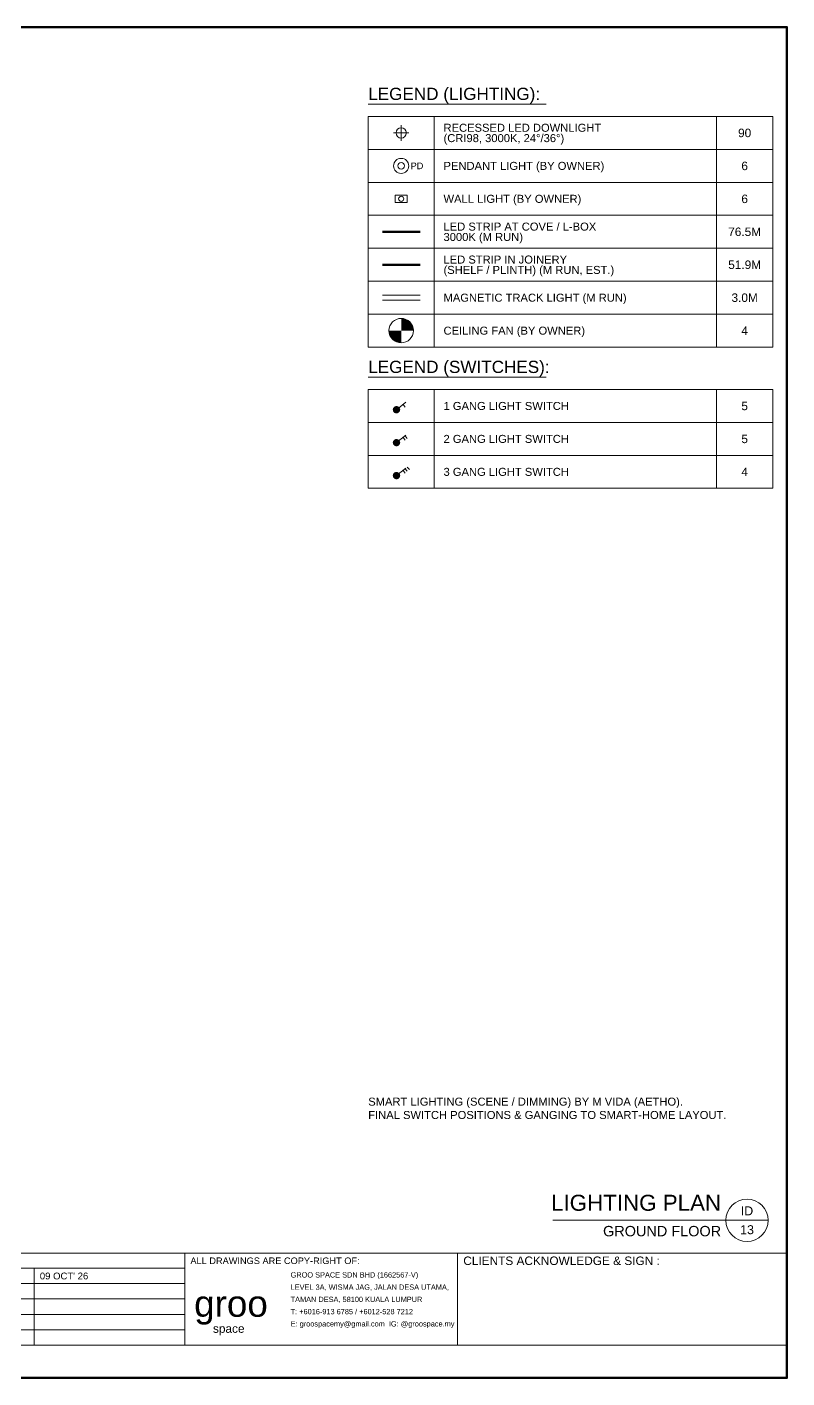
# Model space of a CAD drawing. Header units: millimetres. Extents: x 5 to 415, y 5 to 292.
# Drawn here: x 253.5 to 415, y 5 to 292 of the extents above; entities that cross this region are included whole.
import ezdxf
from ezdxf.enums import TextEntityAlignment as Align

# ---------------------------------------------------------------- set-up
doc = ezdxf.new("R2010")
doc.units = ezdxf.units.MM
for name, color, linetype, lineweight in [('0-SHEET', 7, 'CONTINUOUS', 50), ('0-TITLE', 7, 'CONTINUOUS', 18), ('0-TITLE-TXT', 7, 'CONTINUOUS', 13), ('I-LITE', 1, 'CONTINUOUS', 18), ('I-NOTE', 1, 'CONTINUOUS', 13), ('I-TEXT', 7, 'CONTINUOUS', 13)]:
    doc.layers.add(name, color=color, linetype=linetype, lineweight=lineweight)
doc.styles.get("Standard").update_dxf_attribs({"font": 'arial.ttf'})

msp = doc.modelspace()

# ---------------------------------------------------------------- hatches: boundary and pattern name
at = {"layer": 'I-LITE'}
h = msp.add_hatch(color=1, dxfattribs=at)
h.dxf.hatch_style = 1
h.paths.add_polyline_path([(333, 227.5), (335.6, 227.5), (335.57, 227.91), (335.47, 228.3), (335.32, 228.68), (335.1, 229.03), (334.84, 229.34), (334.53, 229.6), (334.18, 229.82), (333.8, 229.97), (333.41, 230.07), (333, 230.1)])
h = msp.add_hatch(color=1, dxfattribs=at)
h.dxf.hatch_style = 1
h.paths.add_polyline_path([(333, 227.5), (330.4, 227.5), (330.43, 227.09), (330.53, 226.7), (330.68, 226.32), (330.9, 225.97), (331.16, 225.66), (331.47, 225.4), (331.82, 225.18), (332.2, 225.03), (332.59, 224.93), (333, 224.9)])
h = msp.add_hatch(color=1, dxfattribs=at)
h.dxf.hatch_style = 1
h.paths.add_polyline_path([(332.8, 210.7), (332.69, 211.1), (332.4, 211.39), (332, 211.5), (331.6, 211.39), (331.31, 211.1), (331.2, 210.7), (331.31, 210.3), (331.6, 210.01), (332, 209.9), (332.4, 210.01), (332.69, 210.3)])
h = msp.add_hatch(color=1, dxfattribs=at)
h.dxf.hatch_style = 1
h.paths.add_polyline_path([(332.8, 203.7), (332.69, 204.1), (332.4, 204.39), (332, 204.5), (331.6, 204.39), (331.31, 204.1), (331.2, 203.7), (331.31, 203.3), (331.6, 203.01), (332, 202.9), (332.4, 203.01), (332.69, 203.3)])
h = msp.add_hatch(color=1, dxfattribs=at)
h.dxf.hatch_style = 1
h.paths.add_polyline_path([(332.8, 196.7), (332.69, 197.1), (332.4, 197.39), (332, 197.5), (331.6, 197.39), (331.31, 197.1), (331.2, 196.7), (331.31, 196.3), (331.6, 196.01), (332, 195.9), (332.4, 196.01), (332.69, 196.3)])

# ---------------------------------------------------------------- linework, layer by layer
at = {"layer": '0-SHEET'}
msp.add_lwpolyline([(5, 5), (415, 5), (415, 292), (5, 292)], close=True, dxfattribs=at)
at = {"layer": '0-TITLE'}
for p, q in [((5, 31.5), (415, 31.5)), ((287, 12), (287, 31.5)), ((345, 12), (345, 31.5)), ((219, 28.3), (287, 28.3)), ((255, 12), (255, 28.3)), ((219, 25.04), (287, 25.04)), ((219, 21.78), (287, 21.78)), ((219, 18.52), (287, 18.52)), ((219, 15.26), (287, 15.26)), ((5, 12), (415, 12))]:
    msp.add_line(p, q, dxfattribs=at)
at = {"layer": 'I-LITE', "color": 1}
for p, q in [((333, 267.85), (333, 271.15)), ((331.35, 269.5), (334.65, 269.5)), ((329, 235), (337, 235)), ((329, 234), (337, 234)), ((332, 210.7), (334, 212.3)), ((333.4, 211.8), (333.85, 211.25)), ((332, 203.7), (334, 205.3)), ((333.4, 204.8), (333.85, 204.25)), ((333.85, 205.16), (334.3, 204.61)), ((332, 196.7), (334, 198.3)), ((333.85, 198.16), (334.3, 197.61)), ((334.3, 198.52), (334.75, 197.97)), ((333.4, 197.8), (333.85, 197.25))]:
    msp.add_line(p, q, dxfattribs=at)
at = {"layer": 'I-LITE', "color": 1, "lineweight": 50}
for p, q in [((329, 248.5), (337, 248.5)), ((329, 241.5), (337, 241.5))]:
    msp.add_line(p, q, dxfattribs=at)
at = {"layer": 'I-LITE', "color": 1}
msp.add_lwpolyline([(331.7, 254.7), (334.3, 254.7), (334.3, 256.3), (331.7, 256.3)], close=True, dxfattribs=at)
for centre, radius in [((333, 269.5), 1.1), ((333, 262.5), 1.6), ((333, 262.5), 0.7), ((333, 255.5), 0.55), ((333, 227.5), 2.6)]:
    msp.add_circle(centre, radius, dxfattribs=at)
at = {"layer": 'I-NOTE', "color": 1}
for p, q in [((326, 275.6), (363.8, 275.6)), ((326, 217.6), (363.8, 217.6))]:
    msp.add_line(p, q, dxfattribs=at)
at = {"layer": 'I-TEXT'}
for p, q in [((365.25, 38.5), (402, 38.5)), ((402, 38.5), (411, 38.5))]:
    msp.add_line(p, q, dxfattribs=at)
for points in [[(326, 266), (340, 266), (340, 273), (326, 273)], [(340, 266), (400, 266), (400, 273), (340, 273)], [(400, 266), (412, 266), (412, 273), (400, 273)], [(326, 259), (340, 259), (340, 266), (326, 266)], [(340, 259), (400, 259), (400, 266), (340, 266)], [(400, 259), (412, 259), (412, 266), (400, 266)], [(326, 252), (340, 252), (340, 259), (326, 259)], [(340, 252), (400, 252), (400, 259), (340, 259)], [(400, 252), (412, 252), (412, 259), (400, 259)], [(326, 245), (340, 245), (340, 252), (326, 252)], [(340, 245), (400, 245), (400, 252), (340, 252)], [(400, 245), (412, 245), (412, 252), (400, 252)], [(326, 238), (340, 238), (340, 245), (326, 245)], [(340, 238), (400, 238), (400, 245), (340, 245)], [(400, 238), (412, 238), (412, 245), (400, 245)], [(326, 231), (340, 231), (340, 238), (326, 238)], [(340, 231), (400, 231), (400, 238), (340, 238)], [(400, 231), (412, 231), (412, 238), (400, 238)], [(326, 224), (340, 224), (340, 231), (326, 231)], [(340, 224), (400, 224), (400, 231), (340, 231)], [(400, 224), (412, 224), (412, 231), (400, 231)], [(326, 208), (340, 208), (340, 215), (326, 215)], [(340, 208), (400, 208), (400, 215), (340, 215)], [(400, 208), (412, 208), (412, 215), (400, 215)], [(326, 201), (340, 201), (340, 208), (326, 208)], [(340, 201), (400, 201), (400, 208), (340, 208)], [(400, 201), (412, 201), (412, 208), (400, 208)], [(326, 194), (340, 194), (340, 201), (326, 201)], [(340, 194), (400, 194), (400, 201), (340, 201)], [(400, 194), (412, 194), (412, 201), (400, 201)]]:
    msp.add_lwpolyline(points, close=True, dxfattribs=at)
msp.add_circle((406.5, 38.5), 4.5, dxfattribs=at)

# ---------------------------------------------------------------- texts
at = {"layer": '0-TITLE-TXT'}
for s, height, p in [('ALL DRAWINGS ARE COPY-RIGHT OF:', 1.4, (288.2, 29.9)), ('CLIENTS ACKNOWLEDGE & SIGN :', 1.8, (346.2, 29.9)), ("09 OCT' 26", 1.45, (256.2, 26.67)), ('GROO SPACE SDN BHD (1662567-V)', 1.12, (309.5, 26.9)), ('LEVEL 3A, WISMA JAG, JALAN DESA UTAMA,', 1.12, (309.5, 24.3)), ('TAMAN DESA, 58100 KUALA LUMPUR', 1.12, (309.5, 21.7)), ('T: +6016-913 6785 / +6012-528 7212', 1.12, (309.5, 19.1)), ('E: groospacemy@gmail.com  IG: @groospace.my', 1.12, (309.5, 16.5))]:
    msp.add_text(s, height=height, dxfattribs=at).set_placement(p, align=Align.MIDDLE_LEFT)
for s, height, p in [('groo', 5.6, (289, 18)), ('space', 1.8, (293, 14.6))]:
    msp.add_text(s, height=height, dxfattribs=at).set_placement(p)
at = {"layer": 'I-LITE', "color": 1}
msp.add_text('PD', height=1.4, dxfattribs=at).set_placement((335, 262.5), align=Align.MIDDLE_LEFT)
at = {"layer": 'I-NOTE', "color": 1}
for s, p in [('LEGEND (LIGHTING):', (326, 276.5)), ('LEGEND (SWITCHES):', (326, 218.5))]:
    msp.add_text(s, height=2.6, dxfattribs=at).set_placement(p)
for s, p in [('RECESSED LED DOWNLIGHT', (342, 270.6)), ('(CRI98, 3000K, 24°/36°)', (342, 268.4)), ('PENDANT LIGHT (BY OWNER)', (342, 262.5)), ('WALL LIGHT (BY OWNER)', (342, 255.5)), ('LED STRIP AT COVE / L-BOX', (342, 249.6)), ('3000K (M RUN)', (342, 247.4)), ('(SHELF / PLINTH) (M RUN, EST.)', (342, 240.4)), ('LED STRIP IN JOINERY', (342, 242.6)), ('MAGNETIC TRACK LIGHT (M RUN)', (342, 234.5)), ('CEILING FAN (BY OWNER)', (342, 227.5)), ('1 GANG LIGHT SWITCH', (342, 211.5)), ('2 GANG LIGHT SWITCH', (342, 204.5)), ('3 GANG LIGHT SWITCH', (342, 197.5))]:
    msp.add_text(s, height=1.7, dxfattribs=at).set_placement(p, align=Align.MIDDLE_LEFT)
at = {"layer": 'I-NOTE', "color": 1, "insert": (326, 60), "char_height": 1.7, "width": 86, "attachment_point": 7}
msp.add_mtext('SMART LIGHTING (SCENE / DIMMING) BY M VIDA (AETHO).\\PFINAL SWITCH POSITIONS & GANGING TO SMART-HOME LAYOUT.', dxfattribs=at)
at = {"layer": 'I-TEXT'}
for s, height, p in [('90', 1.8, (406, 269.5)), ('6', 1.8, (406, 262.5)), ('6', 1.8, (406, 255.5)), ('76.5M', 1.8, (406, 248.5)), ('51.9M', 1.8, (406, 241.5)), ('3.0M', 1.8, (406, 234.5)), ('4', 1.8, (406, 227.5)), ('5', 1.8, (406, 211.5)), ('5', 1.8, (406, 204.5)), ('4', 1.8, (406, 197.5)), ('ID', 1.9, (406.5, 40.5)), ('13', 1.9, (406.5, 36.5))]:
    msp.add_text(s, height=height, dxfattribs=at).set_placement(p, align=Align.MIDDLE_CENTER)
msp.add_text('LIGHTING PLAN', height=3.4, dxfattribs=at).set_placement((401, 39.5), align=Align.BOTTOM_RIGHT)
msp.add_text('GROUND FLOOR', height=2.2, dxfattribs=at).set_placement((401, 37.3), align=Align.TOP_RIGHT)

doc.saveas('drawing.dxf')
